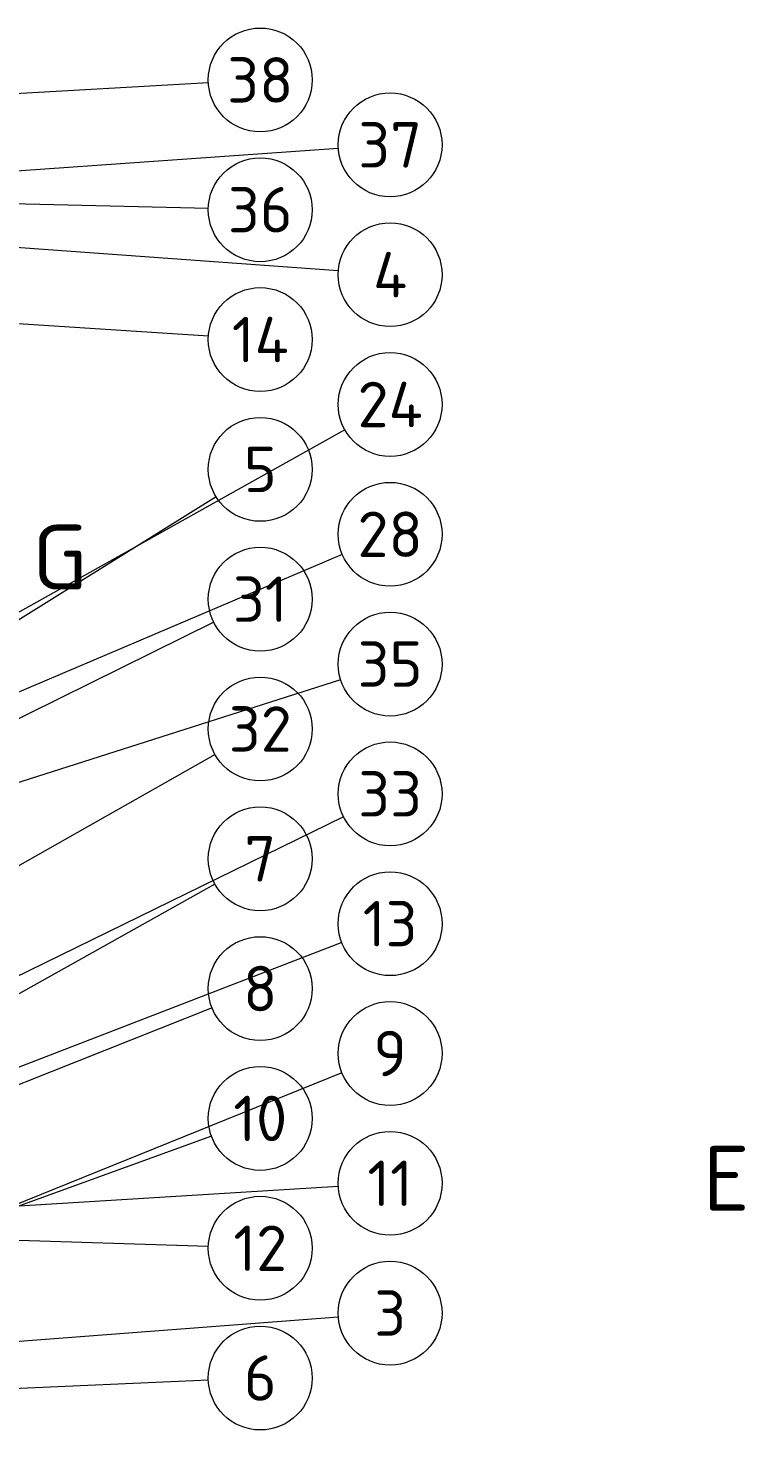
# Model space of a CAD drawing. Header units: millimetres. Extents: x 0 to 2382, y 0 to 420.
# Drawn here: x 188.1 to 243.3, y 218.5 to 326.5 of the extents above; entities that cross this region are included whole.
import ezdxf
from ezdxf.enums import TextEntityAlignment as Align

# ---------------------------------------------------------------- set-up
doc = ezdxf.new("R2010")
doc.units = ezdxf.units.MM
doc.layers.add('06-TEXTO', color=7, linetype='CONTINUOUS', lineweight=25)
doc.layers.add('08-FINA', color=5, linetype='CONTINUOUS', lineweight=18)
doc.styles.add('ISO3098', font='isocpeur.ttf')

msp = doc.modelspace()

# ---------------------------------------------------------------- linework, layer by layer
at = {"layer": '08-FINA'}
for p, q in [((202.006, 322.273), (162.79, 320.048)), ((212.01, 317.219), (162.689, 313.747)), ((202.001, 312.594), (159.5, 313.588)), ((212.01, 307.789), (159.5, 311.6)), ((202.008, 302.758), (159.5, 305.5)), ((212.509, 295.548), (159.5, 265.902)), ((202.606, 290.383), (159.5, 263.5)), ((212.318, 285.936), (159.5, 263.5)), ((202.415, 280.727), (159.5, 259.5)), ((212.189, 276.286), (159.5, 259.5)), ((202.518, 270.531), (159.5, 246.199)), ((212.408, 265.74), (172.523, 246.199)), ((202.509, 260.548), (159.5, 236.5)), ((212.269, 256.058), (159.5, 235.67)), ((202.283, 251.021), (159.5, 234)), ((212.291, 246.001), (182.6, 234)), ((202.24, 241.134), (182.6, 234)), ((212.008, 237.253), (159.5, 234)), ((202.002, 232.629), (159.5, 234)), ((212.012, 227.195), (166.325, 223.699)), ((202.004, 222.328), (159.5, 220.5))]:
    msp.add_line(p, q, dxfattribs=at)
for centre in [(206, 322.5), (216, 317.5), (206, 312.5), (216, 307.5), (206, 302.5), (216, 297.5), (206, 292.5), (216, 287.5), (206, 282.5), (216, 277.5), (206, 272.5), (216, 267.5), (206, 262.5), (216, 257.5), (206, 252.5), (216, 247.5), (206, 242.5), (216, 237.5), (206, 232.5), (216, 227.5), (206, 222.5)]:
    msp.add_circle(centre, 4, dxfattribs=at)

# ---------------------------------------------------------------- texts
at = {"layer": '06-TEXTO', "style": 'ISO3098'}
for s, height, p in [('38', 3.5, (206, 322.5)), ('37', 3.5, (216, 317.5)), ('36', 3.5, (206, 312.5)), ('4', 3.5, (216, 307.5)), ('14', 3.5, (206, 302.5)), ('24', 3.5, (216, 297.5)), ('5', 3.5, (206, 292.5)), ('28', 3.5, (216, 287.5)), ('G', 5, (190.566, 285.738)), ('31', 3.5, (206, 282.5)), ('35', 3.5, (216, 277.5)), ('32', 3.5, (206, 272.5)), ('33', 3.5, (216, 267.5)), ('7', 3.5, (206, 262.5)), ('13', 3.5, (216, 257.5)), ('8', 3.5, (206, 252.5)), ('9', 3.5, (216, 247.5)), ('10', 3.5, (206, 242.5)), ('E', 5, (241.891, 237.878)), ('11', 3.5, (216, 237.5)), ('12', 3.5, (206, 232.5)), ('3', 3.5, (216, 227.5)), ('6', 3.5, (206, 222.5))]:
    msp.add_text(s, height=height, dxfattribs=at).set_placement(p, align=Align.MIDDLE_CENTER)

doc.saveas('drawing.dxf')
